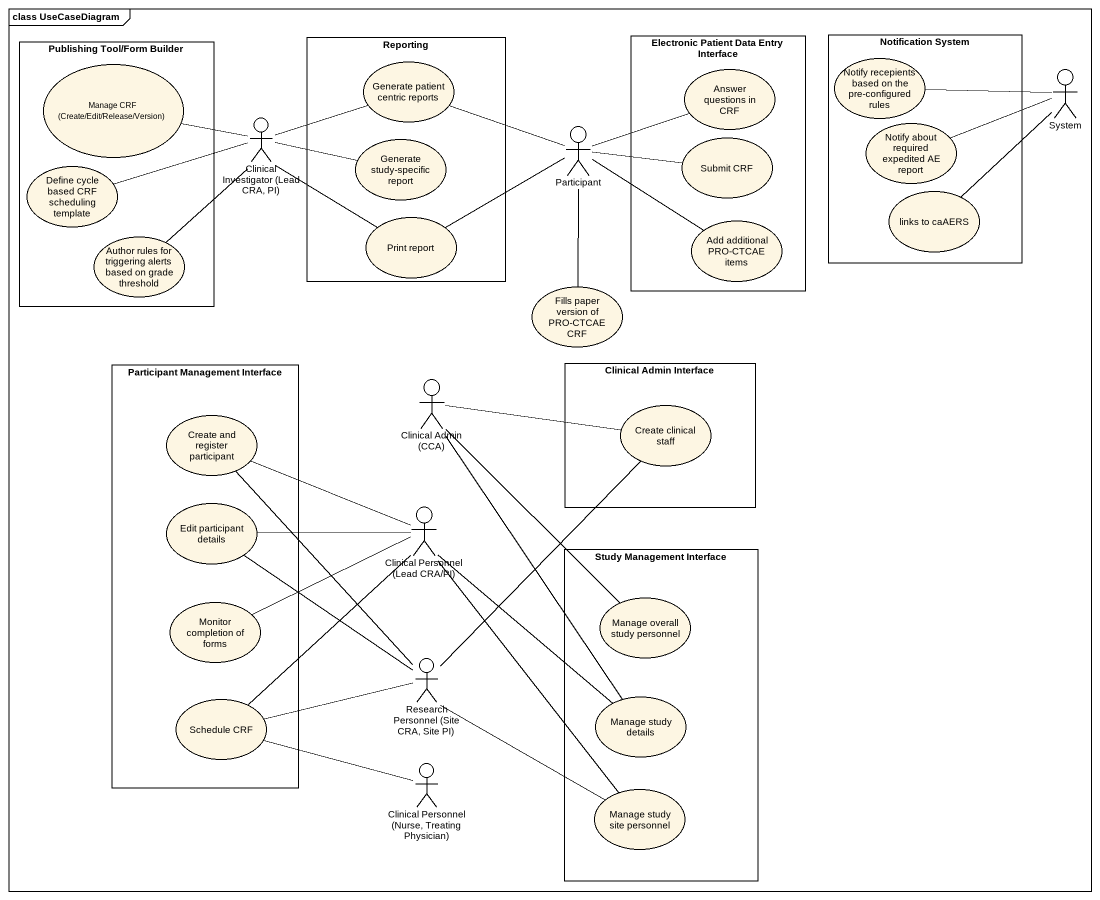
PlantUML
@startuml
mainframe class UseCaseDiagram
rectangle "Publishing Tool/Form Builder" as Publishing_Tool_Form_Builder {
  usecase "Manage CRF (Create/Edit/Release/Version)" as Manage_CRF_Create_Edit
  usecase "Define cycle based CRF scheduling template" as Define_cycle_based_CRF
  usecase "Author rules for triggering alerts based on grade threshold" as Author_rules_for_triggering
}
rectangle Reporting {
  usecase "Generate patient centric reports" as Generate_patient_centric
  usecase "Generate study-specific report" as Generate_study_specific
  usecase "Print report" as Print_report
}
rectangle "Electronic Patient Data Entry Interface" as Electronic_Patient_Data {
  usecase "Answer questions in CRF" as Answer_questions_in_CRF
  usecase "Submit CRF" as Submit_CRF
  usecase "Add additional PRO-CTCAE items" as Add_additional_PRO_CTCAE
}
rectangle "Notification System" as Notification_System {
  usecase "Notify recepients based on the pre-configured rules" as Notify_recepients_based_on
  usecase "Notify about required expedited AE report" as Notify_about_required
  usecase "links to caAERS" as links_to_caAERS
}
actor System
actor "Clinical Investigator (Lead CRA, PI)" as Clinical_Investigator_Lead
actor "Participant" as Participant_
usecase "Fills paper version of PRO-CTCAE CRF" as Fills_paper_version_of_PRO
rectangle "Participant Management Interface" as Participant_Management {
  usecase "Create and register participant" as Create_and_register
  usecase "Edit participant details" as Edit_participant_details
  usecase "Monitor completion of forms" as Monitor_completion_of_forms
  usecase "Schedule CRF" as Schedule_CRF
}
actor "Clinical Admin (CCA)" as Clinical_Admin_CCA
rectangle "Clinical Admin Interface" as Clinical_Admin_Interface {
  usecase "Create clinical staff" as Create_clinical_staff
}
actor "Clinical Personnel (Lead CRA/PI)" as Clinical_Personnel_Lead_CRA
rectangle "Study Management Interface" as Study_Management_Interface {
  usecase "Manage overall study personnel" as Manage_overall_study
  usecase "Manage study details" as Manage_study_details
  usecase "Manage study site personnel" as Manage_study_site_personnel
}
actor "Research Personnel (Site CRA, Site PI)" as Research_Personnel_Site_CRA
actor "Clinical Personnel (Nurse, Treating Physician)" as Clinical_Personnel_Nurse
System -left- Notify_recepients_based_on
System -left- Notify_about_required
System -- links_to_caAERS
Clinical_Investigator_Lead -left- Manage_CRF_Create_Edit
Clinical_Investigator_Lead -right- Generate_patient_centric
Clinical_Investigator_Lead -right- Generate_study_specific
Clinical_Investigator_Lead -left- Define_cycle_based_CRF
Clinical_Investigator_Lead -- Author_rules_for_triggering
Clinical_Investigator_Lead -- Print_report
Participant_ -left- Generate_patient_centric
Participant_ -right- Answer_questions_in_CRF
Participant_ -right- Submit_CRF
Participant_ -left- Print_report
Participant_ -right- Add_additional_PRO_CTCAE
Participant_ -- Fills_paper_version_of_PRO
Clinical_Admin_CCA -right- Create_clinical_staff
Clinical_Admin_CCA -- Manage_overall_study
Clinical_Admin_CCA -- Manage_study_details
Clinical_Personnel_Lead_CRA -left- Create_and_register
Clinical_Personnel_Lead_CRA -left- Edit_participant_details
Clinical_Personnel_Lead_CRA -left- Monitor_completion_of_forms
Clinical_Personnel_Lead_CRA -- Schedule_CRF
Clinical_Personnel_Lead_CRA -- Manage_study_details
Clinical_Personnel_Lead_CRA -- Manage_study_site_personnel
Research_Personnel_Site_CRA -up- Create_and_register
Research_Personnel_Site_CRA -up- Create_clinical_staff
Research_Personnel_Site_CRA -up- Edit_participant_details
Research_Personnel_Site_CRA -left- Schedule_CRF
Research_Personnel_Site_CRA -right- Manage_study_site_personnel
Clinical_Personnel_Nurse -left- Schedule_CRF
@enduml
